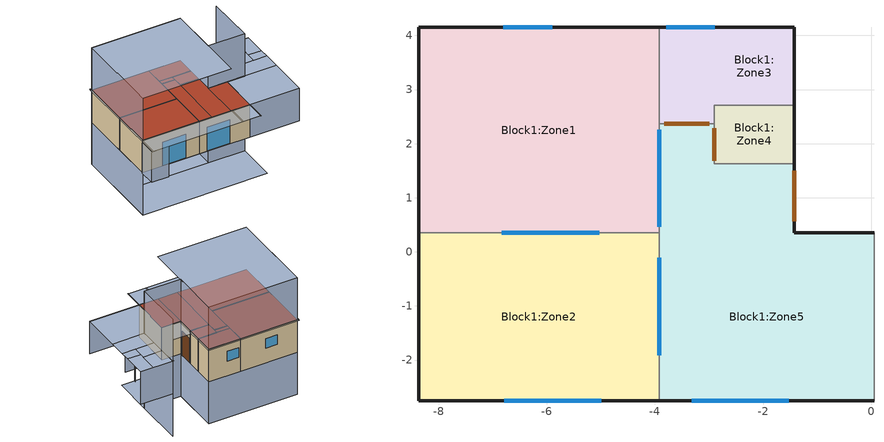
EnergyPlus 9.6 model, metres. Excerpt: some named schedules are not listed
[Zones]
Block1:Zone1
 floor ground (gbXML Passive floor no insulation carpet or hardwood - aimO795): -3.92,0.35 -8.37,0.35 -8.37,4.15 -3.92,4.15 z0
 wall outside (gbXML R-O 8 in CMU wall - aimO8O8): -3.92,4.15 -8.37,4.15 -8.37,0.35 z0:2.7
 wall to Block1:Zone3 (gbXML R-O metal frame wall - aimO779): -3.92,2.37 -3.92,4.15 z0:2.7
 wall to Block1:Zone2 (gbXML R-O metal frame wall - aimO779): -8.37,0.35 -3.92,0.35 z0:2.7
 wall to Block1:Zone5 (gbXML R-O metal frame wall - aimO779): -3.92,0.35 -3.92,2.37 z0:2.7
 window (1001): -5.9,4.15 -6.8,4.15 z1.2:2
 window inside (1001): -6.83,0.35 -5.03,0.35 / -3.92,0.46 -3.92,2.26 z0.04:2
 roof outside (gbXML R-O wood or steel frame roof - aimO82O): -8.37,0.35 -3.92,0.35 -3.92,4.15 -8.37,4.15 z2.7
Block1:Zone3
 floor ground (gbXML Passive floor no insulation carpet or hardwood - aimO795): -1.42,2.71 -2.9,2.71 -2.9,4.15 -1.42,4.15 z0; -2.9,2.37 -3.92,2.37 -3.92,4.15 -2.9,4.15 z0
 wall outside (gbXML R-O 8 in CMU wall - aimO8O8): -1.42,2.71 -1.42,4.15 -3.92,4.15 z0:2.7
 wall to Block1:Zone5 (gbXML R-O metal frame wall - aimO779): -3.92,2.37 -2.9,2.37 z0:2.7
 wall to Block1:Zone4 (gbXML R-O metal frame wall - aimO779): -2.9,2.37 -2.9,2.71 -1.42,2.71 z0:2.7
 window (1001): -2.89,4.15 -3.79,4.15 z1.2:2
 door inside (gbXML Wooden - aimO842): -3.83,2.37 -2.99,2.37 z0:2.02
 roof outside (gbXML R-O wood or steel frame roof - aimO82O): -3.92,2.37 -2.9,2.37 -2.9,2.71 -3.92,2.71 z2.7; -3.92,2.71 -1.42,2.71 -1.42,4.15 -3.92,4.15 z2.7
Block1:Zone2
 floor ground (gbXML Passive floor no insulation carpet or hardwood - aimO795): -3.92,-2.75 -8.37,-2.75 -8.37,0.35 -3.92,0.35 z0
 wall outside (gbXML R-O 8 in CMU wall - aimO8O8): -8.37,0.35 -8.37,-2.75 -3.92,-2.75 z0:2.7
 wall to Block1:Zone5 (gbXML R-O metal frame wall - aimO779_Rev): -3.92,-2.75 -3.92,0.35 z0:2.7
 window inside (1001): -3.92,-1.91 -3.92,-0.11 z0.04:2
 window (1001): -6.79,-2.75 -4.99,-2.75 z0.04:2
 roof outside (gbXML R-O wood or steel frame roof - aimO82O): -8.37,-2.75 -3.92,-2.75 -3.92,0.35 -8.37,0.35 z2.7
Block1:Zone5
 floor ground (gbXML Passive floor no insulation carpet or hardwood - aimO795): -2.9,1.63 -3.92,1.63 -3.92,2.37 -2.9,2.37 z0; -1.42,0.35 -3.92,0.35 -3.92,1.63 -1.42,1.63 z0; 0.05,-2.75 -3.92,-2.75 -3.92,0.35 0.05,0.35 z0
 wall outside (gbXML R-O 8 in CMU wall - aimO8O8): -3.92,-2.75 0.05,-2.75 / 0.05,0.35 -1.42,0.35 -1.42,1.63 z0:2.7
 wall to Block1:Zone4 (gbXML R-O metal frame wall - aimO779): -1.42,1.63 -2.9,1.63 -2.9,2.37 z0:2.7
 wall adiabatic (gbXML R-O metal frame wall - aimO779): 0.05,-2.75 0.05,0.35 z0:2.7
 window (1001): -3.32,-2.75 -1.52,-2.75 z0.04:2
 door (gbXML Wooden - aimO842): -1.42,0.56 -1.42,1.5 z0:2.02
 door inside (gbXML Wooden - aimO842): -2.9,1.68 -2.9,2.29 z0:2.02
 roof outside (gbXML R-O wood or steel frame roof - aimO82O): -1.42,-2.75 0.05,-2.75 0.05,0.35 -1.42,0.35 z2.7; -2.9,-2.75 -1.42,-2.75 -1.42,1.63 -2.9,1.63 z2.7; -3.92,-2.75 -2.9,-2.75 -2.9,2.37 -3.92,2.37 z2.7
Block1:Zone4
 floor ground (gbXML Passive floor no insulation carpet or hardwood - aimO795): -1.42,1.63 -2.9,1.63 -2.9,2.71 -1.42,2.71 z0
 wall outside (gbXML R-O 8 in CMU wall - aimO8O8): -1.42,1.63 -1.42,2.71 z0:2.7
 roof outside (gbXML R-O wood or steel frame roof - aimO82O): -2.9,1.63 -1.42,1.63 -1.42,2.71 -2.9,2.71 z2.7
shading: 3.92,4.15 1.42,4.15 / 1.42,4.15 1.42,2.71 / 0.05,-2.75 3.92,-2.75 / 1.42,2.71 1.42,1.63 / 1.42,1.63 1.42,0.35 / 1.42,0.35 0.05,0.35 z0:2.7; -2.9,1.63 -2.9,1.57 / -2.9,0.31 -1.52,0.31 / 1.52,0.31 2.9,0.31 / -7.07,-3.85 -7.07,-4.01 / -7.07,-4.01 -8.41,-4.01 / -8.41,-4.01 -8.41,-2.75 / 0.05,0.35 -0.05,0.35 / -0.05,-2.75 0.05,-2.75 / 2.9,1.57 2.9,1.63 z0:2.5; -7.07,-2.75 -7.07,-2.91 z0:2.02; -7.07,-2.75 -7.07,-3.85 z2.02:2.5; 1.42,4.15 1.42,0.35 / 1.42,0.35 -1.42,0.35 / -1.42,0.35 -1.42,4.15 / -1.42,4.15 -8.37,4.15 / -8.37,4.15 -8.37,-2.75 z2.7:6.2; 1.42,4.15 1.42,0.35 / 1.42,0.35 -1.42,0.35 / -1.42,0.35 -1.42,4.15 / -1.42,4.15 -8.37,4.15 / -8.37,4.15 -8.37,-2.75 z-3.5:0; 1.42,2.71 2.9,2.71 2.9,4.15 1.42,4.15 z2.7; 2.9,2.37 3.92,2.37 3.92,4.15 2.9,4.15 z2.7; 2.9,1.63 3.92,1.63 3.92,2.37 2.9,2.37 z2.7; 1.42,0.35 3.92,0.35 3.92,1.63 1.42,1.63 z2.7; 0.05,-2.75 3.92,-2.75 3.92,0.35 0.05,0.35 z2.7; 1.42,1.63 2.9,1.63 2.9,2.71 1.42,2.71 z2.7; 0,0.35 0,1.95 -1.32,1.95 -1.32,0.35 z2.7; 0,-4.25 0,-2.75 -1.32,-2.75 -1.32,-4.25 z2.7; -1.42,-4.25 -1.42,-2.75 -8.37,-2.75 -8.37,-4.25 z2.7; -8.37,-4.25 -8.37,4.15 -8.47,4.15 -8.47,-4.25 z2.7; -8.47,4.15 -1.42,4.15 -1.42,4.25 -8.47,4.25 z2.7; -1.42,-2.75 -1.42,-4.25 -1.32,-4.25 -1.32,-2.75 z2.7; -1.42,4.25 -1.42,0.35 -1.32,0.35 -1.32,4.25 z2.7; 0.05,-4.25 0.05,0.35 0,0.35 0,-4.25 z2.7; 0,0.35 1.42,0.35 1.42,0.7 0,0.7 z2.7; 1.42,4.15 1.32,4.15 1.32,1.95 1.42,1.95 z2.7; 1.42,1.95 0,1.95 0,0.7 1.42,0.7 z2.7; -1.42,0.35 -8.37,0.35 -8.37,4.15 -1.42,4.15 z2.7; 1.42,-2.75 -8.37,-2.75 -8.37,0.35 1.42,0.35 z2.7; -8.37,-2.75 -1.42,-2.75 -1.42,4.15 -8.37,4.15 z6.2; -8.37,-2.75 -1.42,-2.75 -1.42,4.15 -8.37,4.15 z0; -1.42,0.35 -8.37,0.35 -8.37,4.15 -1.42,4.15 z-3.5; 1.42,-2.75 -8.37,-2.75 -8.37,0.35 1.42,0.35 z-3.5
[Site:Location]
Untitled (O1-O1:31-12)  (01-01:31-12): Latitude {deg}=40.45; Longitude {deg}=-3.55; Time Zone {hr}=1; Elevation {m}=582
[Site:GroundTemperature:BuildingSurface]
18, 18, 18, 18, 18, 18, 18, 18, 18, 18, 18, 18
[Site:GroundTemperature:Deep]
14, 14, 14, 14, 14, 14, 14, 14, 14, 14, 14, 14
[Site:GroundTemperature:Shallow]
14, 14, 14, 14, 14, 14, 14, 14, 14, 14, 14, 14
[Site:GroundTemperature:FCfactorMethod]
6.09, 5.28, 6.71, 8.95, 14.81, 19.34, 22.39, 23.32, 21.74, 18.22, 13.53, 9.18
[Site:GroundReflectance]
0.2, 0.2, 0.2, 0.2, 0.2, 0.2, 0.2, 0.2, 0.2, 0.2, 0.2, 0.2
[Site:GroundReflectance:SnowModifier]
2, 2
[SizingPeriod:DesignDay] Day of Month=15; Humidity Condition Type=WetBulb; Barometric Pressure {Pa}=94525.9; Wind Direction {deg}=0; Rain Indicator=No; Snow Indicator=No
Name | Month | Day Type | Maximum Dry-Bulb Temperature {C} | Daily Dry-Bulb Temperature Range {deltaC} | Wetbulb or DewPoint at Maximum Dry-Bulb {C} | Wind Speed {m/s} | Daylight Saving Time Indicator | Solar Model Indicator | Sky Clearness
Summer Design Day in Untitled (O1-O1:31-12) Jul | 7 | SummerDesignDay | 38.2 | 17.5 | 20.3 | 0 | Yes | ASHRAEClearSky | 0.98
Summer Design Day in Untitled (O1-O1:31-12) Aug | 8 | SummerDesignDay | 38 | 17.4 | 19.9 | 0 | Yes | ASHRAEClearSky | 0.98
Summer Design Day in Untitled (O1-O1:31-12) Sep | 9 | SummerDesignDay | 34.9 | 16.8 | 19.3 | 0 | Yes | ASHRAEClearSky | 0.98
Winter Design Day in Untitled (O1-O1:31-12) | 1 | WinterDesignDay | -4 | 0 | -4 | 11.6 | No |  | 0
[Building]
Building: North Axis {deg}=0; Terrain=Suburbs; Loads Convergence Tolerance Value {W}=.04; Temperature Convergence Tolerance Value {deltaC}=.4; Solar Distribution=FullExterior; Maximum Number of Warmup Days=25; Minimum Number of Warmup Days=6
[Construction]
gbXML Passive floor no insulation carpet or hardwood - aimO795: gbXML Carpet - aimO798_.O127, gbXML Carpet - aimO798_.O127
gbXML R-O wood or steel frame roof - aimO82O: gbXML Blt-Up roof 3/8 in  (BRO1) - aimO824_.OO95, gbXML Blt-Up roof 3/8 in  (BRO1) - aimO824_.OO95, gbXML Plywd 5/8 in  (PWO4) - aimO834_.O159
gbXML R-O metal frame wall - aimO779; gbXML R-O metal frame wall - aimO779_Rev: gbXML GypBd 5/8 in  (GPO2) - aimO783_.O159, gbXML GypBd 5/8 in  (GPO2) - aimO783_.O159, gbXML GypBd 5/8 in  (GPO2) - aimO783_.O159
gbXML R-O 8 in CMU wall - aimO8O8: gbXML Conc heavyweight 14Olb 8 in  (CCO5) - aimO812_.2O32
gbXML Wooden - aimO842: gbXML 1 1/2 in wood - aimO845_.O376
1001: Simple 1001
[WindowMaterial:Gas]
1001: Gas Type=Air; Thickness {m}=.006
[Material] Roughness=Rough; Thermal Absorptance=0.9; Solar Absorptance=0.7; Visible Absorptance=0.7
Name | Thickness {m} | Conductivity {W/m-K} | Density {kg/m3} | Specific Heat {J/kg-K}
gbXML Carpet - aimO798_.O127 | .0127 | .06 | 288 | 1380
gbXML Blt-Up roof 3/8 in  (BRO1) - aimO824_.OO95 | .0095 | .162516 | 1121.4 | 1465.38
gbXML Plywd 5/8 in  (PWO4) - aimO834_.O159 | .0159 | .11544 | 544.68 | 1214.172
gbXML GypBd 5/8 in  (GPO2) - aimO783_.O159 | .0159 | .160266 | 801 | 837.36
gbXML Conc heavyweight 14Olb 8 in  (CCO5) - aimO812_.2O32 | .2032 | 1.311205 | 2242.8 | 837.36
gbXML 1 1/2 in wood - aimO845_.O376 | .0376 | .15 | 608 | 1630
[WindowMaterial:SimpleGlazingSystem]
Simple 1001: U-Factor {W/m2-K}=2.8566; Solar Heat Gain Coefficient=.76; Visible Transmittance=.81
[Zone] Type=1; Multiplier=1; Zone Inside Convection Algorithm=TARP; Part of Total Floor Area=Yes
Name | Volume {m3} | Floor Area {m2}
Block1:Zone1 | 42.3765 | 15.695
Block1:Zone3 | 9.0296 | 3.3443
Block1:Zone5 | 40.5791 | 15.0293
Block1:Zone2 | 34.2495 | 12.685
Block1:Zone4 | 3.5192 | 1.3034
[PEOPLE] Number of People Schedule=CTE_Residential_Occupancy; Number of People Calculation Method=People/Area; People per Floor Area {person/m2}=.03; Fraction Radiant=.3; Sensible Heat Fraction=AutoCalculate; Carbon Dioxide Generation Rate {m3/s-W}=3.82e-08; Enable ASHRAE 55 Comfort Warnings=Yes; Mean Radiant Temperature Calculation Type=ZoneAveraged; Work Efficiency Schedule=Work efficiency; Clothing Insulation Calculation Method=ClothingInsulationSchedule; Air Velocity Schedule=AirVelocitySchedule; Thermal Comfort Model 1 Type=Fanger; Thermal Comfort Model 2 Type=AdaptiveASH55; Thermal Comfort Model 3 Type=AdaptiveCEN15251
Name | Zone or ZoneList or Space or SpaceList | Activity Level Schedule | Clothing Insulation Schedule
People Block1:Zone1 | Block1:Zone1 | Activity Schedule 124 | Clothing Schedule 124
People Block1:Zone3 | Block1:Zone3 | Activity Schedule 132 | Clothing Schedule 132
People Block1:Zone5 | Block1:Zone5 | Activity Schedule 158 | Clothing Schedule 158
People Block1:Zone2 | Block1:Zone2 | Activity Schedule 182 | Clothing Schedule 182
People Block1:Zone4 | Block1:Zone4 | Activity Schedule 196 | Clothing Schedule 196
[Lights] Schedule=CTE_Residential_Equipment and lighting; Design Level Calculation Method=Watts/Area; Watts per Zone Floor Area {W/m2}=4.4; Return Air Fraction=0; Fraction Radiant=.3; Fraction Visible=.2; Fraction Replaceable=1
Name | Zone or ZoneList or Space or SpaceList
Block1:Zone1 | Block1:Zone1
Block1:Zone3 | Block1:Zone3
Block1:Zone5 | Block1:Zone5
Block1:Zone2 | Block1:Zone2
Block1:Zone4 | Block1:Zone4
[OtherEquipment] Fuel Type=Electricity; Schedule=CTE_Residential_Equipment and lighting; Design Level Calculation Method=Watts/Area; Power per Zone Floor Area {W/m2}=4.4; Fraction Latent=.1; Fraction Radiant=.63; Fraction Lost=0; Carbon Dioxide Generation Rate {m3/s-W}=0
Name | Zone or ZoneList or Space or SpaceList
Block1:Zone1 Miscellaneous gain 1 | Block1:Zone1
Block1:Zone3 Miscellaneous gain 1 | Block1:Zone3
Block1:Zone5 Miscellaneous gain 1 | Block1:Zone5
Block1:Zone2 Miscellaneous gain 1 | Block1:Zone2
Block1:Zone4 Miscellaneous gain 1 | Block1:Zone4
[ZoneControl:Thermostat:ThermalComfort] Averaging Method=PeopleAverage; Minimum Dry-Bulb Temperature Setpoint {C}=12.8; Maximum Dry-Bulb Temperature Setpoint {C}=40; Thermal Comfort Control Type Schedule=Zone Comfort Control Type Sched
Name | Zone or ZoneList | Thermal Comfort Control 1
Block1:Zone1 Comfort Control | Block1:Zone1 | Block1:Zone1 Dual Comfort Setpoint
Block1:Zone3 Comfort Control | Block1:Zone3 | Block1:Zone3 Dual Comfort Setpoint
Block1:Zone5 Comfort Control | Block1:Zone5 | Block1:Zone5 Dual Comfort Setpoint
Block1:Zone2 Comfort Control | Block1:Zone2 | Block1:Zone2 Dual Comfort Setpoint
Block1:Zone4 Comfort Control | Block1:Zone4 | Block1:Zone4 Dual Comfort Setpoint
[ThermostatSetpoint:ThermalComfort:Fanger:DualSetpoint] Fanger Thermal Comfort Heating Schedule=Heating Fanger comfort setpoint: Always -0.5; Fanger Thermal Comfort Cooling Schedule=Cooling Fanger comfort setpoint: Always  0.5
Block1:Zone1 Dual Comfort Setpoint; Block1:Zone3 Dual Comfort Setpoint; Block1:Zone5 Dual Comfort Setpoint; Block1:Zone2 Dual Comfort Setpoint; Block1:Zone4 Dual Comfort Setpoint
[AirConditioner:VariableRefrigerantFlow]
Heat Pump=VRF Outdoor Unit; Availability Schedule=On 24/7; Gross Rated Total Cooling Capacity {W}=autosize; Gross Rated Cooling COP {W/W}=3.3; Minimum Condenser Inlet Node Temperature in Cooling Mode {C}=-6; Maximum Condenser Inlet Node Temperature in Cooling Mode {C}=43; Cooling Capacity Ratio Modifier Function of Low Temperature Curve=VRFCoolCapFT; Cooling Capacity Ratio Boundary Curve=VRFCoolCapFTBoundary; Cooling Capacity Ratio Modifier Function of High Temperature Curve=VRFCoolCapFTHi; Cooling Energy Input Ratio Modifier Function of Low Temperature Curve=VRFCoolEIRFT; Cooling Energy Input Ratio Boundary Curve=VRFCoolEIRFTBoundary; Cooling Energy Input Ratio Modifier Function of High Temperature Curve=VRFCoolEIRFTHi; Cooling Energy Input Ratio Modifier Function of Low Part-Load Ratio Curve=CoolingEIRLowPLR; Cooling Energy Input Ratio Modifier Function of High Part-Load Ratio Curve=CoolingEIRHiPLR; Cooling Combination Ratio Correction Factor Curve=CoolingCombRatio; Cooling Part-Load Fraction Correlation Curve=VRFCPLFFPLR; Gross Rated Heating Capacity {W}=autosize; Rated Heating Capacity Sizing Ratio {W/W}=1; Gross Rated Heating COP {W/W}=3.4; Minimum Condenser Inlet Node Temperature in Heating Mode {C}=-20; Maximum Condenser Inlet Node Temperature in Heating Mode {C}=40; Heating Capacity Ratio Modifier Function of Low Temperature Curve=VRFHeatCapFT; Heating Capacity Ratio Boundary Curve=VRFHeatCapFTBoundary; Heating Capacity Ratio Modifier Function of High Temperature Curve=VRFHeatCapFTHi; Heating Energy Input Ratio Modifier Function of Low Temperature Curve=VRFHeatEIRFT; Heating Energy Input Ratio Boundary Curve=VRFHeatEIRFTBoundary; Heating Energy Input Ratio Modifier Function of High Temperature Curve=VRFHeatEIRFTHi; Heating Performance Curve Outdoor Temperature Type=WetBulbTemperature; Heating Energy Input Ratio Modifier Function of Low Part-Load Ratio Curve=HeatingEIRLowPLR; Heating Energy Input Ratio Modifier Function of High Part-Load Ratio Curve=HeatingEIRHiPLR; Heating Combination Ratio Correction Factor Curve=HeatingCombRatio; Heating Part-Load Fraction Correlation Curve=VRFCPLFFPLR; Minimum Heat Pump Part-Load Ratio=0.2; Master Thermostat Priority Control Type=LoadPriority; Zone Terminal Unit List=VRF Outdoor Unit Zone List; Heat Pump Waste Heat Recovery=Yes; Equivalent Piping Length used for Piping Correction Factor in Cooling Mode {m}=50; Vertical Height used for Piping Correction Factor {m}=15; Piping Correction Factor for Length in Cooling Mode Curve=CoolingLengthCorrectionFactor; Piping Correction Factor for Height in Cooling Mode Coefficient {1/m}=-0; Equivalent Piping Length used for Piping Correction Factor in Heating Mode {m}=50; Piping Correction Factor for Length in Heating Mode Curve=VRF Piping Correction Factor for Length in Heating Mode; Piping Correction Factor for Height in Heating Mode Coefficient {1/m}=0; Crankcase Heater Power per Compressor {W}=15; Number of Compressors=2; Ratio of Compressor Size to Total Compressor Capacity {W/W}=0.5; Maximum Outdoor Dry-Bulb Temperature for Crankcase Heater {C}=5; Defrost Strategy=Resistive; Defrost Control=Timed; Defrost Time Period Fraction=0; Resistive Defrost Heater Capacity {W}=autosize; Maximum Outdoor Dry-bulb Temperature for Defrost Operation {C}=5; Condenser Type=AirCooled; Water Condenser Volume Flow Rate {m3/s}=autosize; Evaporative Condenser Effectiveness=0.9; Evaporative Condenser Air Flow Rate {m3/s}=autosize; Evaporative Condenser Pump Rated Power Consumption {W}=autosize; Basin Heater Capacity {W/K}=0; Basin Heater Setpoint Temperature {C}=2; Basin Heater Operating Schedule=On 24/7; Fuel Type=Electricity; Minimum Condenser Inlet Node Temperature in Heat Recovery Mode {C}=-10; Maximum Condenser Inlet Node Temperature in Heat Recovery Mode {C}=40; Heat Recovery Cooling Capacity Modifier Curve=VRF Heat Recovery Cooling Capacity Modifier; Initial Heat Recovery Cooling Capacity Fraction {W/W}=0.5; Heat Recovery Cooling Capacity Time Constant {hr}=0.15; Heat Recovery Cooling Energy Modifier Curve=VRF Heat Recovery Cooling Energy Modifier; Initial Heat Recovery Cooling Energy Fraction {W/W}=1; Heat Recovery Cooling Energy Time Constant {hr}=0; Heat Recovery Heating Capacity Modifier Curve=VRF Heat Recovery Heating Capacity Modifier; Initial Heat Recovery Heating Capacity Fraction {W/W}=1; Heat Recovery Heating Capacity Time Constant {hr}=0.15; Heat Recovery Heating Energy Modifier Curve=VRF Heat Recovery Heating Energy Modifier; Initial Heat Recovery Heating Energy Fraction {W/W}=1; Heat Recovery Heating Energy Time Constant {hr}=0
[ZoneTerminalUnitList]
VRF Outdoor Unit Zone List: Zone Terminal Unit Name 1=Block1:Zone1 VRF Indoor Unit; Zone Terminal Unit Name 2=Block1:Zone3 VRF Indoor Unit; Zone Terminal Unit Name 3=Block1:Zone5 VRF Indoor Unit; Zone Terminal Unit Name 4=Block1:Zone2 VRF Indoor Unit; Zone Terminal Unit Name 5=Block1:Zone4 VRF Indoor Unit
[ZoneControl:Thermostat] Control Type Schedule=Control type schedule: Always 4
Name | Zone or ZoneList | Control 1
Block1:Zone1 Thermostat | Block1:Zone1 | Block1:Zone1 Dual SP
Block1:Zone3 Thermostat | Block1:Zone3 | Block1:Zone3 Dual SP
Block1:Zone5 Thermostat | Block1:Zone5 | Block1:Zone5 Dual SP
Block1:Zone2 Thermostat | Block1:Zone2 | Block1:Zone2 Dual SP
Block1:Zone4 Thermostat | Block1:Zone4 | Block1:Zone4 Dual SP
[ThermostatSetpoint:DualSetpoint] Heating Setpoint Temperature Schedule=FORSCRIPT_AHST; Cooling Setpoint Temperature Schedule=FORSCRIPT_ACST
Block1:Zone1 Dual SP; Block1:Zone3 Dual SP; Block1:Zone5 Dual SP; Block1:Zone2 Dual SP; Block1:Zone4 Dual SP
[Sizing:Zone] Zone Cooling Design Supply Air Temperature Input Method=SupplyAirTemperature; Zone Cooling Design Supply Air Temperature {C}=14; Zone Cooling Design Supply Air Temperature Difference {deltaC}=5; Zone Heating Design Supply Air Temperature Input Method=SupplyAirTemperature; Zone Heating Design Supply Air Temperature {C}=50; Zone Heating Design Supply Air Temperature Difference {deltaC}=15; Zone Cooling Design Supply Air Humidity Ratio {kgWater/kgDryAir}=0.009; Zone Heating Design Supply Air Humidity Ratio {kgWater/kgDryAir}=0.004; Zone Heating Sizing Factor=1.25; Zone Cooling Sizing Factor=1.15; Cooling Design Air Flow Method=DesignDay; Cooling Design Air Flow Rate {m3/s}=0; Cooling Minimum Air Flow per Zone Floor Area {m3/s-m2}=0.00076; Cooling Minimum Air Flow {m3/s}=0; Cooling Minimum Air Flow Fraction=0; Heating Design Air Flow Method=DesignDay; Heating Design Air Flow Rate {m3/s}=0; Heating Maximum Air Flow per Zone Floor Area {m3/s-m2}=0.00203; Heating Maximum Air Flow {m3/s}=0.14158; Heating Maximum Air Flow Fraction=0.3; Account for Dedicated Outdoor Air System=Yes; Dedicated Outdoor Air System Control Strategy=NeutralSupplyAir; Dedicated Outdoor Air Low Setpoint Temperature for Design {C}=autosize; Dedicated Outdoor Air High Setpoint Temperature for Design {C}=autosize
Name | Design Specification Outdoor Air Object | Design Specification Zone Air Distribution Object
Block1:Zone1 | Block1:Zone1 Design Specification Outdoor Air Object | Block1:Zone1 Design Specification Zone Air Distribution Object
Block1:Zone3 | Block1:Zone3 Design Specification Outdoor Air Object | Block1:Zone3 Design Specification Zone Air Distribution Object
Block1:Zone5 | Block1:Zone5 Design Specification Outdoor Air Object | Block1:Zone5 Design Specification Zone Air Distribution Object
Block1:Zone2 | Block1:Zone2 Design Specification Outdoor Air Object | Block1:Zone2 Design Specification Zone Air Distribution Object
Block1:Zone4 | Block1:Zone4 Design Specification Outdoor Air Object | Block1:Zone4 Design Specification Zone Air Distribution Object
[DesignSpecification:OutdoorAir] Outdoor Air Method=Flow/Person; Outdoor Air Flow per Person {m3/s-person}=0.00944; Outdoor Air Flow per Zone Floor Area {m3/s-m2}=0; Outdoor Air Flow per Zone {m3/s}=0; Outdoor Air Flow Air Changes per Hour {1/hr}=0; Outdoor Air Schedule=On 24/7
Block1:Zone1 Design Specification Outdoor Air Object; Block1:Zone3 Design Specification Outdoor Air Object; Block1:Zone5 Design Specification Outdoor Air Object; Block1:Zone2 Design Specification Outdoor Air Object; Block1:Zone4 Design Specification Outdoor Air Object
[DesignSpecification:ZoneAirDistribution] Zone Air Distribution Effectiveness in Cooling Mode=1; Zone Air Distribution Effectiveness in Heating Mode=1; Zone Secondary Recirculation Fraction=0
Block1:Zone1 Design Specification Zone Air Distribution Object; Block1:Zone3 Design Specification Zone Air Distribution Object; Block1:Zone5 Design Specification Zone Air Distribution Object; Block1:Zone2 Design Specification Zone Air Distribution Object; Block1:Zone4 Design Specification Zone Air Distribution Object
[Zone equipment]
Block1:Zone1: Block1:Zone1 VRF Indoor Unit
Block1:Zone3: Block1:Zone3 VRF Indoor Unit
Block1:Zone5: Block1:Zone5 VRF Indoor Unit
Block1:Zone2: Block1:Zone2 VRF Indoor Unit
Block1:Zone4: Block1:Zone4 VRF Indoor Unit
[ZoneHVAC:TerminalUnit:VariableRefrigerantFlow] Terminal Unit Availability Schedule=On 24/7; Cooling Supply Air Flow Rate {m3/s}=autosize; No Cooling Supply Air Flow Rate {m3/s}=autosize; Heating Supply Air Flow Rate {m3/s}=autosize; No Heating Supply Air Flow Rate {m3/s}=autosize; Cooling Outdoor Air Flow Rate {m3/s}=0; Heating Outdoor Air Flow Rate {m3/s}=0; No Load Outdoor Air Flow Rate {m3/s}=0; Supply Air Fan Operating Mode Schedule=On 24/7; Supply Air Fan Placement=DrawThrough; Zone Terminal Unit On Parasitic Electric Energy Use {W}=30; Zone Terminal Unit Off Parasitic Electric Energy Use {W}=20; Maximum Supply Air Temperature from Supplemental Heater {C}=autosize
Name | Supply Air Fan Object | Cooling Coil Object | Heating Coil Object
Block1:Zone1 VRF Indoor Unit | Block1:Zone1 VRF Indoor Unit Supply Fan | Block1:Zone1 VRF Indoor Unit DX Cooling Coil | Block1:Zone1 VRF Indoor Unit DX Heating Coil
Block1:Zone3 VRF Indoor Unit | Block1:Zone3 VRF Indoor Unit Supply Fan | Block1:Zone3 VRF Indoor Unit DX Cooling Coil | Block1:Zone3 VRF Indoor Unit DX Heating Coil
Block1:Zone5 VRF Indoor Unit | Block1:Zone5 VRF Indoor Unit Supply Fan | Block1:Zone5 VRF Indoor Unit DX Cooling Coil | Block1:Zone5 VRF Indoor Unit DX Heating Coil
Block1:Zone2 VRF Indoor Unit | Block1:Zone2 VRF Indoor Unit Supply Fan | Block1:Zone2 VRF Indoor Unit DX Cooling Coil | Block1:Zone2 VRF Indoor Unit DX Heating Coil
Block1:Zone4 VRF Indoor Unit | Block1:Zone4 VRF Indoor Unit Supply Fan | Block1:Zone4 VRF Indoor Unit DX Cooling Coil | Block1:Zone4 VRF Indoor Unit DX Heating Coil
[Coil:Cooling:DX:VariableRefrigerantFlow] Availability Schedule=On 24/7; Gross Rated Total Cooling Capacity {W}=autosize; Gross Rated Sensible Heat Ratio=autosize; Rated Air Flow Rate {m3/s}=autosize; Cooling Capacity Ratio Modifier Function of Temperature Curve=VRFTUCoolCapFT; Cooling Capacity Modifier Curve Function of Flow Fraction=VRFACCoolCapFFF
Block1:Zone1 VRF Indoor Unit DX Cooling Coil; Block1:Zone3 VRF Indoor Unit DX Cooling Coil; Block1:Zone5 VRF Indoor Unit DX Cooling Coil; Block1:Zone2 VRF Indoor Unit DX Cooling Coil; Block1:Zone4 VRF Indoor Unit DX Cooling Coil
[Coil:Heating:DX:VariableRefrigerantFlow] Availability Schedule=On 24/7; Gross Rated Heating Capacity {W}=autosize; Rated Air Flow Rate {m3/s}=autosize; Heating Capacity Ratio Modifier Function of Temperature Curve=VRFTUHeatCapFT; Heating Capacity Modifier Function of Flow Fraction Curve=VRFACCoolCapFFF
Block1:Zone1 VRF Indoor Unit DX Heating Coil; Block1:Zone3 VRF Indoor Unit DX Heating Coil; Block1:Zone5 VRF Indoor Unit DX Heating Coil; Block1:Zone2 VRF Indoor Unit DX Heating Coil; Block1:Zone4 VRF Indoor Unit DX Heating Coil
[Fan:ConstantVolume] Availability Schedule=On 24/7; Fan Total Efficiency=0.7; Pressure Rise {Pa}=100; Maximum Flow Rate {m3/s}=autosize; Motor Efficiency=0.9; Motor In Airstream Fraction=1
Block1:Zone1 VRF Indoor Unit Supply Fan; Block1:Zone3 VRF Indoor Unit Supply Fan; Block1:Zone5 VRF Indoor Unit Supply Fan; Block1:Zone2 VRF Indoor Unit Supply Fan; Block1:Zone4 VRF Indoor Unit Supply Fan
[Schedule:Compact]
Work efficiency: Through: 12/31, For: AllDays, Until: 24:00, 0
Zone Comfort Control Type Sched; Control type schedule: Always 4: Through: 12/31, For: AllDays, Until: 24:00, 4
AirVelocitySchedule: Through: 12/31, For: AllDays, Until: 24:00, .137
On 24/7: Through: 12/31, For: AllDays, Until: 24:00, 1
Heating Fanger comfort setpoint: Always -0.5: Through: 12/31, For: AllDays, Until: 24:00, -0.5
Cooling Fanger comfort setpoint: Always  0.5: Through: 12/31, For: AllDays, Until: 24:00, 0.5
FORSCRIPT_AHST: Through: 12/31, For: AllDays, Until: 24:00, 20
FORSCRIPT_ACST: Through: 12/31, For: AllDays, Until: 24:00, 24
Activity Schedule 124; Activity Schedule 132; Activity Schedule 158; Activity Schedule 182; Activity Schedule 196: Through: 12/31, For: AllDays, Until: 24:00, 117.2
Clothing Schedule 124; Clothing Schedule 132; Clothing Schedule 158; Clothing Schedule 182; Clothing Schedule 196: Through: 4/1, For: AllDays, Until: 24:00, 1, Through: 9/30, For: AllDays, Until: 24:00, .5, Through: 12/31, For: AllDays, Until: 24:00, 1
[Schedule:Week:Daily]
CTE_Residential_Occupancy_Jan; CTE_Residential_Occupancy_Feb; CTE_Residential_Occupancy_Mar; CTE_Residential_Occupancy_Apr; CTE_Residential_Occupancy_May; CTE_Residential_Occupancy_Jun; CTE_Residential_Occupancy_Jul; CTE_Residential_Occupancy_Aug; CTE_Residential_Occupancy_Sep; CTE_Residential_Occupancy_Oct; CTE_Residential_Occupancy_Nov; CTE_Residential_Occupancy_Dec: 12, 10010, 10010, 10010, 10010, 10010, 12, 12, 12, 11, 10010, 10010
CTE_Residential_Equipment and lighting_Jan; CTE_Residential_Equipment and lighting_Feb; CTE_Residential_Equipment and lighting_Mar; CTE_Residential_Equipment and lighting_Apr; CTE_Residential_Equipment and lighting_May; CTE_Residential_Equipment and lighting_Jun; CTE_Residential_Equipment and lighting_Jul; CTE_Residential_Equipment and lighting_Aug; CTE_Residential_Equipment and lighting_Sep; CTE_Residential_Equipment and lighting_Oct; CTE_Residential_Equipment and lighting_Nov; CTE_Residential_Equipment and lighting_Dec: 10015, 10015, 10015, 10015, 10015, 10015, 10015, 10015, 11, 11, 10015, 10015
[Schedule:Day:Interval]
11: No, 24:00, 0
12: No, 24:00, 1
[Schedule:Day:List]
10010: No, 60, 1, 1, 1, 1, 1, 1, 1, .25, .25, .25, .25, .25, .25, .25, .25, .5, .5, .5, .5, .5, .5, .5, .5, 1
10015: No, 60, .1, .1, .1, .1, .1, .1, .1, .3, .3, .3, .3, .3, .3, .3, .3, .3, .3, .3, .5, 1, 1, 1, 1, .5
[Schedule:Year]
CTE_Residential_Occupancy: CTE_Residential_Occupancy_Jan, 1, 1, 1, 31, CTE_Residential_Occupancy_Feb, 2, 1, 2, 28, CTE_Residential_Occupancy_Mar, 3, 1, 3, 31, CTE_Residential_Occupancy_Apr, 4, 1, 4, 30, CTE_Residential_Occupancy_May, 5, 1, 5, 31, CTE_Residential_Occupancy_Jun, 6, 1, 6, 30, CTE_Residential_Occupancy_Jul, 7, 1, 7, 31, CTE_Residential_Occupancy_Aug, 8, 1, 8, 31, CTE_Residential_Occupancy_Sep, 9, 1, 9, 30, CTE_Residential_Occupancy_Oct, 10, 1, 10, 31, CTE_Residential_Occupancy_Nov, 11, 1, 11, 30, CTE_Residential_Occupancy_Dec, 12, 1, 12, 31
CTE_Residential_Equipment and lighting: CTE_Residential_Equipment and lighting_Jan, 1, 1, 1, 31, CTE_Residential_Equipment and lighting_Feb, 2, 1, 2, 28, CTE_Residential_Equipment and lighting_Mar, 3, 1, 3, 31, CTE_Residential_Equipment and lighting_Apr, 4, 1, 4, 30, CTE_Residential_Equipment and lighting_May, 5, 1, 5, 31, CTE_Residential_Equipment and lighting_Jun, 6, 1, 6, 30, CTE_Residential_Equipment and lighting_Jul, 7, 1, 7, 31, CTE_Residential_Equipment and lighting_Aug, 8, 1, 8, 31, CTE_Residential_Equipment and lighting_Sep, 9, 1, 9, 30, CTE_Residential_Equipment and lighting_Oct, 10, 1, 10, 31, CTE_Residential_Equipment and lighting_Nov, 11, 1, 11, 30, CTE_Residential_Equipment and lighting_Dec, 12, 1, 12, 31
[Curve:Cubic]
Name | Coefficient1 Constant | Coefficient2 x | Coefficient3 x**2 | Coefficient4 x**3 | Minimum Value of x | Maximum Value of x | Minimum Curve Output | Maximum Curve Output | Input Unit Type for X | Output Unit Type
VRFTUCoolCapFT | 0.504547 | 0.0288891 | -1.08194e-05 | 1.01359e-05 | 0 | 50 | 0.5 | 1.5 | Temperature | Dimensionless
VRFTUHeatCapFT | -0.390709 | 0.261815 | -0.0130432 | 0.000178132 | 0 | 50 | 0.5 | 1.5 | Temperature | Dimensionless
VRFCoolCapFTBoundary | 25.7347 | -0.0315004 | -0.014166 | 0 | 11 | 30 |  |  | Temperature
VRFCoolEIRFTBoundary | 25.7347 | -0.0315004 | -0.014166 | 0 | 15 | 24 |  |  | Temperature
CoolingEIRLowPLR | 0.462812 | -1.04024 | 2.17491 | -0.597482 | 0 | 1 |  |  | Temperature | Capacity
VRFHeatCapFTBoundary | -7.60009 | 3.0509 | -0.116284 | 0 | 15 | 27 |  |  | Temperature
VRFHeatEIRFTBoundary | -7.60009 | 3.0509 | -0.116284 | 0 | 15 | 27 | -20 | 15 | Temperature
HeatingEIRLowPLR | 0.140009 | 0.6415 | 0.133905 | 0.0845859 | 0 | 1 |  |  | Dimensionless | Dimensionless
[Curve:Quadratic]
Name | Coefficient1 Constant | Coefficient2 x | Coefficient3 x**2 | Minimum Value of x | Maximum Value of x
VRFACCoolCapFFF | 0.8 | 0.2 | 0 | 0.5 | 1.5
CoolingEIRHiPLR | 1 | 0 | 0 | 1 | 1.5
VRFCPLFFPLR | 0.85 | 0.15 | 0 | 0 | 1
HeatingEIRHiPLR | 2.42944 | -2.23589 | 0.806452 | 1 | 1.5
[Curve:Biquadratic] Output Unit Type=Dimensionless
Name | Coefficient1 Constant | Coefficient2 x | Coefficient3 x**2 | Coefficient4 y | Coefficient5 y**2 | Coefficient6 x*y | Minimum Value of x | Maximum Value of x | Minimum Value of y | Maximum Value of y | Input Unit Type for X | Input Unit Type for Y
VRFCoolCapFT | 0.576883 | 0.017448 | 0.000583269 | -1.76324e-06 | -7.474e-09 | -1.30413e-07 | 15 | 24 | -5 | 23 | Temperature | Temperature
VRFCoolCapFTHi | 0.686736 | 0.0207631 | 0.0005447 | -0.0016218 | -4.259e-07 | -0.0003392 | 15 | 24 | 16 | 43 | Temperature | Temperature
VRFCoolEIRFT | 0.989011 | -0.0234797 | 0.000199711 | 0.00596834 | -1.0289e-07 | -0.00015686 | 15 | 24 | -5 | 23 | Temperature | Temperature
VRFCoolEIRFTHi | 0.143515 | 0.0186004 | -0.0003954 | 0.0248522 | 0.00016329 | -0.0006244 | 15 | 24 | 16 | 43 | Temperature | Temperature
VRFHeatCapFT | 1.0146 | -0.0025067 | -0.000141599 | 0.0269316 | 1.83538e-06 | -0.000358147 | 15 | 27 | -20 | 15 | Temperature | Temperature
VRFHeatCapFTHi | 1.16113 | 0.0274789 | -0.00168795 | 0.00178338 | 2.03208e-06 | -6.8969e-05 | 15 | 27 | -10 | 15 | Temperature | Temperature
VRFHeatEIRFT | 0.874655 | -0.0131975 | 0.00110307 | -0.0133118 | 0.00089017 | -0.00012766 | 15 | 27 | -20 | 12 | Temperature | Temperature
VRFHeatEIRFTHi | 2.50401 | -0.0573677 | 4.07336e-05 | -0.129597 | 0.00135839 | 0.00317047 | 15 | 27 | -10 | 15 | Temperature | Temperature
CoolingLengthCorrectionFactor | 1.06938 | -0.0014951 | 2.56E-06 | -0.11511 | 0.0511169 | -0.0004369 | 8 | 175 | 0.5 | 1.5 | Temperature | Temperature
VRF Piping Correction Factor for Length in Heating Mode | .989916 | .001961 | -.000036 | 0 | 0 | 0 | 7 | 106.5 | 1 | 1 | Distance | Dimensionless
VRF Heat Recovery Cooling Capacity Modifier; VRF Heat Recovery Heating Capacity Modifier | .9 | 0 | 0 | 0 | 0 | 0 | -100 | 100 | -100 | 100 | Temperature | Temperature
VRF Heat Recovery Cooling Energy Modifier; VRF Heat Recovery Heating Energy Modifier | 1.1 | 0 | 0 | 0 | 0 | 0 | -100 | 100 | -100 | 100 | Temperature | Temperature
[Curve:Linear] Minimum Value of x=1; Maximum Value of x=1.5
Name | Coefficient1 Constant | Coefficient2 x
CoolingCombRatio | 0.618055 | 0.381945
HeatingCombRatio | 0.96034 | 0.03966
[AirflowNetwork:MultiZone:Surface:Crack] Reference Crack Conditions=Reference Crack Conditions
Name | Air Mass Flow Coefficient at Reference Conditions {kg/s} | Air Mass Flow Exponent
DefaultCrack | 1e-11 | 0.66
Block1:Zone1_Roof_1_0_0 | .001691 | .7
Block1:Zone1_Partition_2_0_0 | .014418 | .75
Block1:Zone1_Wall_3_0_0 | .0011295 | .7
Block1:Zone1_Wall_4_0_0 | .001026 | .7
Block1:Zone1_Partition_5_0_0 | .0255061 | .75
Block1:Zone1_Partition_6_0_0 | .0058231 | .75
Block1:Zone3_Roof_1_0_0 | .0000347 | .7
Block1:Zone3_Roof_1_0_1 | .00036 | .7
Block1:Zone3_Wall_2_0_0 | .0003888 | .7
Block1:Zone3_Wall_3_0_0 | .000603 | .7
Block1:Zone3_Partition_5_0_0 | .003223 | .75
Block1:Zone3_Partition_6_0_0 | .002754 | .75
Block1:Zone3_Partition_7_0_0; Block1:Zone5_Partition_3_0_0 | .011988 | .75
Block1:Zone5_Roof_1_0_0 | .0004557 | .7
Block1:Zone5_Roof_1_0_1 | .0006482 | .7
Block1:Zone5_Roof_1_0_2 | .0005222 | .7
Block1:Zone5_Wall_2_0_0 | .0001569 | .7
Block1:Zone5_Partition_4_0_0 | .0023446 | .75
Block1:Zone5_Partition_7_0_0 | .0145711 | .75
Block1:Zone5_Wall_8_0_0 | .0007206 | .7
Block1:Zone5_Wall_10_0_0 | .0003969 | .7
Block1:Zone2_Roof_1_0_0 | .0013795 | .7
Block1:Zone2_Wall_4_0_0 | .000837 | .7
Block1:Zone2_Wall_5_0_0 | .0008502 | .7
Block1:Zone4_Roof_1_0_0 | .0001598 | .7
Block1:Zone4_Wall_2_0_0 | .0002916 | .7
[AirflowNetwork:SimulationControl]
VENT: AirflowNetwork Control=MultizoneWithoutDistribution; Wind Pressure Coefficient Type=Input; Height Selection for Local Wind Pressure Calculation=OpeningHeight; Building Type=LowRise; Maximum Number of Iterations=1000; Initialization Type=ZeroNodePressures; Relative Airflow Convergence Tolerance=.0001; Absolute Airflow Convergence Tolerance {kg/s}=.000001; Convergence Acceleration Limit=-0.5; Azimuth Angle of Long Axis of Building {deg}=0; Ratio of Building Width Along Short Axis to Width Along Long Axis=1
[AirflowNetwork:MultiZone:Zone] Ventilation Control Mode=Temperature; Ventilation Control Zone Temperature Setpoint Schedule=20002; Venting Availability Schedule=20001
Block1:Zone1; Block1:Zone3; Block1:Zone5; Block1:Zone2; Block1:Zone4
[AirflowNetwork:MultiZone:Surface] Window/Door Opening Factor, or Crack Factor=1
Name | Leakage Component | Ventilation Control Mode | Venting Availability Schedule
Block1:Zone1_Roof_1_0_0 | Block1:Zone1_Roof_1_0_0
Block1:Zone1_Partition_2_0_0 | Block1:Zone1_Partition_2_0_0
Block1:Zone1_Wall_3_0_0 | Block1:Zone1_Wall_3_0_0
Block1:Zone1_Wall_3_0_0_0_0_0_Win | Block1:Zone1_Wall_3_0_0_0_0_0_Win | NoVent
Block1:Zone1_Wall_4_0_0 | Block1:Zone1_Wall_4_0_0
Block1:Zone1_Partition_5_0_0 | Block1:Zone1_Partition_5_0_0
Block1:Zone2_Partition_3_0_0_0_0_0_Win_10003 | Block1:Zone1_Partition_5_0_0_0_0_0_Win | Constant | Office_OpenOff_Occ
Block1:Zone1_Partition_6_0_0 | Block1:Zone1_Partition_6_0_0
Block1:Zone5_Partition_6_0_0_0_0_0_Win_10005 | Block1:Zone1_Partition_6_0_0_0_0_0_Win | Constant | Office_OpenOff_Occ
Block1:Zone3_Roof_1_0_0 | Block1:Zone3_Roof_1_0_0
Block1:Zone3_Roof_1_0_1 | Block1:Zone3_Roof_1_0_1
Block1:Zone3_Wall_2_0_0 | Block1:Zone3_Wall_2_0_0
Block1:Zone3_Wall_3_0_0 | Block1:Zone3_Wall_3_0_0
Block1:Zone3_Wall_3_0_0_0_0_0_Win | Block1:Zone3_Wall_3_0_0_0_0_0_Win | NoVent
Block1:Zone3_Partition_5_0_0 | Block1:Zone3_Partition_5_0_0
Block1:Zone5_Partition_5_0_0_0_0_0_Door_10007 | Block1:Zone3_Partition_5_0_0_0_0_0_Door | Constant | Office_OpenOff_Occ
Block1:Zone3_Partition_6_0_0 | Block1:Zone3_Partition_6_0_0
Block1:Zone3_Partition_7_0_0 | Block1:Zone3_Partition_7_0_0
Block1:Zone5_Roof_1_0_0 | Block1:Zone5_Roof_1_0_0
Block1:Zone5_Roof_1_0_1 | Block1:Zone5_Roof_1_0_1
Block1:Zone5_Roof_1_0_2 | Block1:Zone5_Roof_1_0_2
Block1:Zone5_Wall_2_0_0 | Block1:Zone5_Wall_2_0_0
Block1:Zone5_Wall_2_0_0_0_0_0_Door | Block1:Zone5_Wall_2_0_0_0_0_0_Door | Constant | Office_OpenOff_Occ
Block1:Zone5_Partition_3_0_0 | Block1:Zone5_Partition_3_0_0
Block1:Zone5_Partition_4_0_0 | Block1:Zone5_Partition_4_0_0
Block1:Zone5_Partition_4_0_0_0_0_0_Door | Block1:Zone5_Partition_4_0_0_0_0_0_Door | Constant | Office_OpenOff_Occ
Block1:Zone5_Partition_7_0_0 | Block1:Zone5_Partition_7_0_0
Block1:Zone5_Partition_7_0_0_0_0_0_Win | Block1:Zone5_Partition_7_0_0_0_0_0_Win | Constant | Office_OpenOff_Occ
Block1:Zone5_Wall_8_0_0 | Block1:Zone5_Wall_8_0_0
Block1:Zone5_Wall_8_0_0_0_0_0_Win | Block1:Zone5_Wall_8_0_0_0_0_0_Win | NoVent
Block1:Zone5_Wall_10_0_0 | Block1:Zone5_Wall_10_0_0
Block1:Zone2_Roof_1_0_0 | Block1:Zone2_Roof_1_0_0
Block1:Zone2_Wall_4_0_0 | Block1:Zone2_Wall_4_0_0
Block1:Zone2_Wall_5_0_0 | Block1:Zone2_Wall_5_0_0
Block1:Zone2_Wall_5_0_0_0_0_0_Win | Block1:Zone2_Wall_5_0_0_0_0_0_Win | NoVent
Block1:Zone4_Roof_1_0_0 | Block1:Zone4_Roof_1_0_0
Block1:Zone4_Wall_2_0_0 | Block1:Zone4_Wall_2_0_0
[AirflowNetwork:MultiZone:ExternalNode]
Name | External Node Height {m} | Wind Pressure Coefficient Curve
Block1:Zone1_Roof_1_0_0 | 3.6 | Block1:Zone1_Roof_1_0_0
Block1:Zone1_Wall_3_0_0 | 1.8 | Block1:Zone1_Wall_3_0_0
Block1:Zone1_Wall_3_0_0_0_0_0_Win | 2.13 | Block1:Zone1_Wall_3_0_0_0_0_0_Win
Block1:Zone1_Wall_4_0_0 | 1.8 | Block1:Zone1_Wall_4_0_0
Block1:Zone3_Roof_1_0_0 | 3.6 | Block1:Zone3_Roof_1_0_0
Block1:Zone3_Roof_1_0_1 | 3.6 | Block1:Zone3_Roof_1_0_1
Block1:Zone3_Wall_2_0_0 | 1.8 | Block1:Zone3_Wall_2_0_0
Block1:Zone3_Wall_3_0_0 | 1.8 | Block1:Zone3_Wall_3_0_0
Block1:Zone3_Wall_3_0_0_0_0_0_Win | 2.13 | Block1:Zone3_Wall_3_0_0_0_0_0_Win
Block1:Zone5_Roof_1_0_0 | 3.6 | Block1:Zone5_Roof_1_0_0
Block1:Zone5_Roof_1_0_1 | 3.6 | Block1:Zone5_Roof_1_0_1
Block1:Zone5_Roof_1_0_2 | 3.6 | Block1:Zone5_Roof_1_0_2
Block1:Zone5_Wall_2_0_0 | 1.8 | Block1:Zone5_Wall_2_0_0
Block1:Zone5_Wall_2_0_0_0_0_0_Door | 1.35 | Block1:Zone5_Wall_2_0_0_0_0_0_Door
Block1:Zone5_Wall_8_0_0 | 1.8 | Block1:Zone5_Wall_8_0_0
Block1:Zone5_Wall_8_0_0_0_0_0_Win | 1.36 | Block1:Zone5_Wall_8_0_0_0_0_0_Win
Block1:Zone5_Wall_10_0_0 | 1.8 | Block1:Zone5_Wall_10_0_0
Block1:Zone2_Roof_1_0_0 | 3.6 | Block1:Zone2_Roof_1_0_0
Block1:Zone2_Wall_4_0_0 | 1.8 | Block1:Zone2_Wall_4_0_0
Block1:Zone2_Wall_5_0_0 | 1.8 | Block1:Zone2_Wall_5_0_0
Block1:Zone2_Wall_5_0_0_0_0_0_Win | 1.36 | Block1:Zone2_Wall_5_0_0_0_0_0_Win
Block1:Zone4_Roof_1_0_0 | 3.6 | Block1:Zone4_Roof_1_0_0
Block1:Zone4_Wall_2_0_0 | 1.8 | Block1:Zone4_Wall_2_0_0
[AirflowNetwork:MultiZone:WindPressureCoefficientValues] AirflowNetwork:MultiZone:WindPressureCoefficientArray=Cp Data
Name | Wind Pressure Coefficient Value 1 | Wind Pressure Coefficient Value 2 | Wind Pressure Coefficient Value 3 | Wind Pressure Coefficient Value 4 | Wind Pressure Coefficient Value 5 | Wind Pressure Coefficient Value 6 | Wind Pressure Coefficient Value 7 | Wind Pressure Coefficient Value 8
Block1:Zone1_Roof_1_0_0; Block1:Zone3_Roof_1_0_0; Block1:Zone3_Roof_1_0_1; Block1:Zone5_Roof_1_0_0; Block1:Zone5_Roof_1_0_1; Block1:Zone5_Roof_1_0_2; Block1:Zone2_Roof_1_0_0; Block1:Zone4_Roof_1_0_0 | -.6 | -.5 | -.4 | -.5 | -.6 | -.5 | -.4 | -.5
Block1:Zone1_Wall_3_0_0; Block1:Zone1_Wall_3_0_0_0_0_0_Win; Block1:Zone3_Wall_3_0_0; Block1:Zone3_Wall_3_0_0_0_0_0_Win; Block1:Zone5_Wall_10_0_0 | .4 | .1 | -.3 | -.35 | -.2 | -.35 | -.3 | .1
Block1:Zone1_Wall_4_0_0; Block1:Zone2_Wall_4_0_0 | -.3 | -.35 | -.2 | -.35 | -.3 | .1 | .4 | .1
Block1:Zone3_Wall_2_0_0; Block1:Zone5_Wall_2_0_0; Block1:Zone5_Wall_2_0_0_0_0_0_Door; Block1:Zone4_Wall_2_0_0 | -.3 | .1 | .4 | .1 | -.3 | -.35 | -.2 | -.35
Block1:Zone5_Wall_8_0_0; Block1:Zone5_Wall_8_0_0_0_0_0_Win; Block1:Zone2_Wall_5_0_0; Block1:Zone2_Wall_5_0_0_0_0_0_Win | -.2 | -.35 | -.3 | .1 | .4 | .1 | -.3 | -.35
[AirflowNetwork:MultiZone:Component:DetailedOpening] Type of Rectangular Large Vertical Opening (LVO)=NonPivoted; Extra Crack Length or Height of Pivoting Axis {m}=0; Number of Sets of Opening Factor Data=2; Opening Factor 1=0; Width Factor for Opening Factor 1=0; Start Height Factor for Opening Factor 1=0; Opening Factor 2=1; Start Height Factor for Opening Factor 2=0; Opening Factor 3=0; Discharge Coefficient for Opening Factor 3=0; Width Factor for Opening Factor 3=0; Height Factor for Opening Factor 3=0; Start Height Factor for Opening Factor 3=0; Opening Factor 4=0; Discharge Coefficient for Opening Factor 4=0; Width Factor for Opening Factor 4=0; Height Factor for Opening Factor 4=0; Start Height Factor for Opening Factor 4=0
Name | Air Mass Flow Coefficient When Opening is Closed {kg/s-m} | Air Mass Flow Exponent When Opening is Closed | Discharge Coefficient for Opening Factor 1 | Height Factor for Opening Factor 1 | Discharge Coefficient for Opening Factor 2 | Width Factor for Opening Factor 2 | Height Factor for Opening Factor 2
Block1:Zone1_Wall_3_0_0_0_0_0_Win; Block1:Zone3_Wall_3_0_0_0_0_0_Win; Block1:Zone5_Wall_8_0_0_0_0_0_Win; Block1:Zone2_Wall_5_0_0_0_0_0_Win | .00014 | .65 | .65 | 0 | .65 | 1e-08 | 1
Block1:Zone1_Partition_5_0_0_0_0_0_Win; Block1:Zone1_Partition_6_0_0_0_0_0_Win; Block1:Zone5_Partition_7_0_0_0_0_0_Win | .0014 | .65 | 0.65 | .2 | 0.65 | 1 | .2
Block1:Zone3_Partition_5_0_0_0_0_0_Door; Block1:Zone5_Partition_4_0_0_0_0_0_Door | .02 | .6 | .65 | 1 | .65 | .025 | 1
Block1:Zone5_Wall_2_0_0_0_0_0_Door | .0014 | .65 | .65 | 1 | .65 | .025 | 1
[AirflowNetwork:MultiZone:ReferenceCrackConditions]
Reference Crack Conditions: Reference Temperature {C}=20; Reference Barometric Pressure {Pa}=101320; Reference Humidity Ratio {kgWater/kgDryAir}=0.005
[AirflowNetwork:MultiZone:WindPressureCoefficientArray]
Cp Data: Wind Direction 1 {deg}=0; Wind Direction 2 {deg}=45; Wind Direction 3 {deg}=90; Wind Direction 4 {deg}=135; Wind Direction 5 {deg}=180; Wind Direction 6 {deg}=225; Wind Direction 7 {deg}=270; Wind Direction 8 {deg}=315
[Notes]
Hourly weather file: C:\ProgramData\DesignBuilder\Weather Data\ESP_MADRID_IWEC.epw
